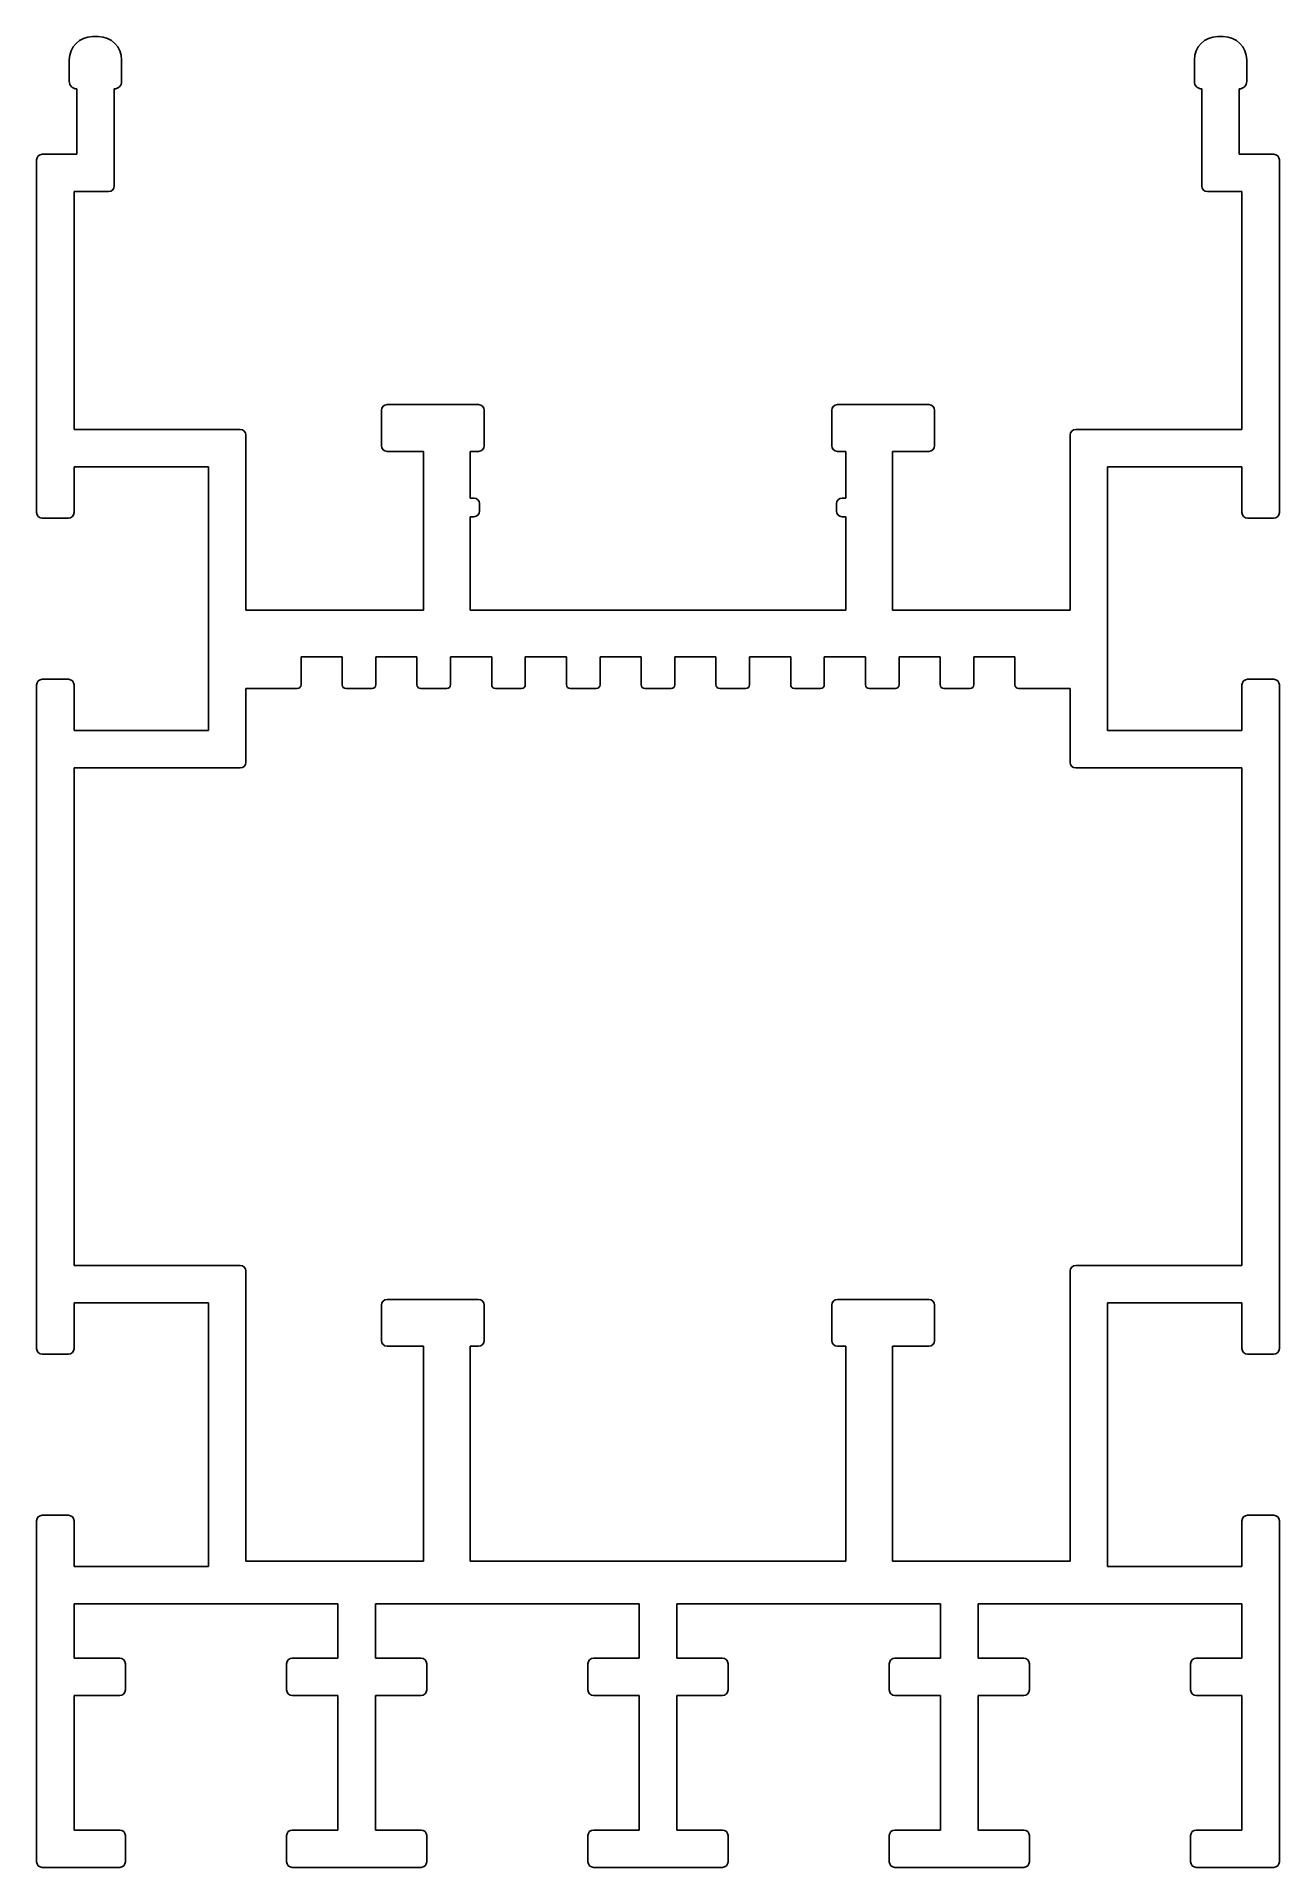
# Model space of a CAD drawing. Extents: x 696.8 to 763.3, y 219.7 to 317.7.
import ezdxf

# ---------------------------------------------------------------- set-up
doc = ezdxf.new("R2010")
doc.units = 0
doc.layers.get('0').update_dxf_attribs({"linetype": 'CONTINUOUS'})

msp = doc.modelspace()

# ---------------------------------------------------------------- linework, layer by layer
for p, q in [((699.813, 317.694, 20.079), (700.113, 317.694, 20.079)), ((760.313, 317.694, 20.079), (760.013, 317.694, 20.079)), ((698.563, 315.294, 20.079), (698.563, 316.444, 20.079)), ((701.363, 316.444, 20.079), (701.363, 315.294, 20.079)), ((758.763, 316.444, 20.079), (758.763, 315.294, 20.079)), ((761.563, 315.294, 20.079), (761.563, 316.444, 20.079)), ((698.963, 311.394, 20.079), (698.963, 314.894, 20.079)), ((700.963, 314.894, 20.079), (700.963, 309.694, 20.079)), ((759.163, 314.894, 20.079), (759.163, 309.694, 20.079)), ((761.163, 311.394, 20.079), (761.163, 314.894, 20.079)), ((696.813, 292.219, 20.079), (696.813, 311.094, 20.079)), ((697.113, 311.394, 20.079), (698.963, 311.394, 20.079)), ((763.013, 311.394, 20.079), (761.163, 311.394, 20.079)), ((763.313, 292.219, 20.079), (763.313, 311.094, 20.079)), ((700.663, 309.394, 20.079), (698.813, 309.394, 20.079)), ((698.813, 309.394, 20.079), (698.813, 296.669, 20.079)), ((759.463, 309.394, 20.079), (761.313, 309.394, 20.079)), ((761.313, 309.394, 20.079), (761.313, 296.669, 20.079)), ((715.563, 297.994, 20.079), (720.463, 297.994, 20.079)), ((744.563, 297.994, 20.079), (739.663, 297.994, 20.079)), ((715.263, 295.794, 20.079), (715.263, 297.694, 20.079)), ((720.763, 297.694, 20.079), (720.763, 295.794, 20.079)), ((739.363, 297.694, 20.079), (739.363, 295.794, 20.079)), ((744.863, 295.794, 20.079), (744.863, 297.694, 20.079)), ((698.813, 296.669, 20.079), (707.713, 296.669, 20.079)), ((708.013, 296.369, 20.079), (708.013, 286.994, 20.079)), ((752.113, 296.369, 20.079), (752.113, 286.994, 20.079)), ((761.313, 296.669, 20.079), (752.413, 296.669, 20.079)), ((717.513, 295.494, 20.079), (715.563, 295.494, 20.079)), ((717.513, 286.994, 20.079), (717.513, 295.494, 20.079)), ((720.463, 295.494, 20.079), (720.013, 295.494, 20.079)), ((720.013, 295.494, 20.079), (720.013, 292.994, 20.079)), ((739.663, 295.494, 20.079), (740.113, 295.494, 20.079)), ((740.113, 295.494, 20.079), (740.113, 292.994, 20.079)), ((742.613, 295.494, 20.079), (744.563, 295.494, 20.079)), ((742.613, 286.994, 20.079), (742.613, 295.494, 20.079)), ((706.013, 294.669, 20.079), (698.813, 294.669, 20.079)), ((698.813, 294.669, 20.079), (698.813, 292.219, 20.079)), ((706.013, 280.544, 20.079), (706.013, 294.669, 20.079)), ((754.113, 294.669, 20.079), (761.313, 294.669, 20.079)), ((754.113, 280.544, 20.079), (754.113, 294.669, 20.079)), ((761.313, 294.669, 20.079), (761.313, 292.219, 20.079)), ((720.013, 292.994, 20.079), (720.213, 292.994, 20.079)), ((720.513, 292.694, 20.079), (720.513, 292.294, 20.079)), ((739.613, 292.694, 20.079), (739.613, 292.294, 20.079)), ((740.113, 292.994, 20.079), (739.913, 292.994, 20.079)), ((698.513, 291.919, 20.079), (697.113, 291.919, 20.079)), ((720.213, 291.994, 20.079), (720.013, 291.994, 20.079)), ((720.013, 291.994, 20.079), (720.013, 286.994, 20.079)), ((739.913, 291.994, 20.079), (740.113, 291.994, 20.079)), ((740.113, 291.994, 20.079), (740.113, 286.994, 20.079)), ((761.613, 291.919, 20.079), (763.013, 291.919, 20.079)), ((708.013, 286.994, 20.079), (717.513, 286.994, 20.079)), ((720.013, 286.994, 20.079), (740.113, 286.994, 20.079)), ((752.113, 286.994, 20.079), (742.613, 286.994, 20.079)), ((713.163, 284.494, 20.079), (710.963, 284.494, 20.079)), ((710.963, 284.494, 20.079), (710.963, 282.994, 20.079)), ((713.163, 282.994, 20.079), (713.163, 284.494, 20.079)), ((717.163, 284.494, 20.079), (714.963, 284.494, 20.079)), ((714.963, 284.494, 20.079), (714.963, 282.994, 20.079)), ((717.163, 282.994, 20.079), (717.163, 284.494, 20.079)), ((721.163, 284.494, 20.079), (718.963, 284.494, 20.079)), ((718.963, 284.494, 20.079), (718.963, 282.994, 20.079)), ((721.163, 282.994, 20.079), (721.163, 284.494, 20.079)), ((725.163, 284.494, 20.079), (722.963, 284.494, 20.079)), ((722.963, 284.494, 20.079), (722.963, 282.994, 20.079)), ((725.163, 282.994, 20.079), (725.163, 284.494, 20.079)), ((729.163, 284.494, 20.079), (726.963, 284.494, 20.079)), ((726.963, 284.494, 20.079), (726.963, 282.994, 20.079)), ((729.163, 282.994, 20.079), (729.163, 284.494, 20.079)), ((730.963, 284.494, 20.079), (733.163, 284.494, 20.079)), ((730.963, 282.994, 20.079), (730.963, 284.494, 20.079)), ((733.163, 284.494, 20.079), (733.163, 282.994, 20.079)), ((734.963, 284.494, 20.079), (737.163, 284.494, 20.079)), ((734.963, 282.994, 20.079), (734.963, 284.494, 20.079)), ((737.163, 284.494, 20.079), (737.163, 282.994, 20.079)), ((738.963, 282.994, 20.079), (738.963, 284.494, 20.079)), ((738.963, 284.494, 20.079), (741.163, 284.494, 20.079)), ((741.163, 284.494, 20.079), (741.163, 282.994, 20.079)), ((742.963, 282.994, 20.079), (742.963, 284.494, 20.079)), ((742.963, 284.494, 20.079), (745.163, 284.494, 20.079)), ((745.163, 284.494, 20.079), (745.163, 282.994, 20.079)), ((746.963, 282.994, 20.079), (746.963, 284.494, 20.079)), ((746.963, 284.494, 20.079), (749.163, 284.494, 20.079)), ((749.163, 284.494, 20.079), (749.163, 282.994, 20.079)), ((697.113, 283.294, 20.079), (698.513, 283.294, 20.079)), ((763.013, 283.294, 20.079), (761.613, 283.294, 20.079)), ((696.813, 247.469, 20.079), (696.813, 282.994, 20.079)), ((698.813, 282.994, 20.079), (698.813, 280.544, 20.079)), ((710.763, 282.794, 20.079), (708.013, 282.794, 20.079)), ((708.013, 282.794, 20.079), (708.013, 278.844, 20.079)), ((714.763, 282.794, 20.079), (713.363, 282.794, 20.079)), ((718.763, 282.794, 20.079), (717.363, 282.794, 20.079)), ((722.763, 282.794, 20.079), (721.363, 282.794, 20.079)), ((726.763, 282.794, 20.079), (725.363, 282.794, 20.079)), ((729.363, 282.794, 20.079), (730.763, 282.794, 20.079)), ((733.363, 282.794, 20.079), (734.763, 282.794, 20.079)), ((737.363, 282.794, 20.079), (738.763, 282.794, 20.079)), ((741.363, 282.794, 20.079), (742.763, 282.794, 20.079)), ((745.363, 282.794, 20.079), (746.763, 282.794, 20.079)), ((749.363, 282.794, 20.079), (752.113, 282.794, 20.079)), ((752.113, 282.794, 20.079), (752.113, 278.844, 20.079)), ((761.313, 282.994, 20.079), (761.313, 280.544, 20.079)), ((763.313, 247.469, 20.079), (763.313, 282.994, 20.079)), ((698.813, 280.544, 20.079), (706.013, 280.544, 20.079)), ((761.313, 280.544, 20.079), (754.113, 280.544, 20.079)), ((707.713, 278.544, 20.079), (698.813, 278.544, 20.079)), ((698.813, 278.544, 20.079), (698.813, 251.919, 20.079)), ((752.413, 278.544, 20.079), (761.313, 278.544, 20.079)), ((761.313, 278.544, 20.079), (761.313, 251.919, 20.079)), ((698.813, 251.919, 20.079), (707.713, 251.919, 20.079)), ((761.313, 251.919, 20.079), (752.413, 251.919, 20.079)), ((708.013, 251.619, 20.079), (708.013, 236.094, 20.079)), ((752.113, 251.619, 20.079), (752.113, 236.094, 20.079)), ((698.813, 249.919, 20.079), (698.813, 247.469, 20.079)), ((706.013, 249.919, 20.079), (698.813, 249.919, 20.079)), ((706.013, 235.794, 20.079), (706.013, 249.919, 20.079)), ((715.563, 250.094, 20.079), (720.463, 250.094, 20.079)), ((744.563, 250.094, 20.079), (739.663, 250.094, 20.079)), ((754.113, 249.919, 20.079), (761.313, 249.919, 20.079)), ((754.113, 235.794, 20.079), (754.113, 249.919, 20.079)), ((761.313, 249.919, 20.079), (761.313, 247.469, 20.079)), ((715.263, 247.894, 20.079), (715.263, 249.794, 20.079)), ((720.763, 249.794, 20.079), (720.763, 247.894, 20.079)), ((739.363, 249.794, 20.079), (739.363, 247.894, 20.079)), ((744.863, 247.894, 20.079), (744.863, 249.794, 20.079)), ((698.513, 247.169, 20.079), (697.113, 247.169, 20.079)), ((717.513, 247.594, 20.079), (715.563, 247.594, 20.079)), ((717.513, 236.094, 20.079), (717.513, 247.594, 20.079)), ((720.013, 247.594, 20.079), (720.013, 236.094, 20.079)), ((720.463, 247.594, 20.079), (720.013, 247.594, 20.079)), ((739.663, 247.594, 20.079), (740.113, 247.594, 20.079)), ((740.113, 247.594, 20.079), (740.113, 236.094, 20.079)), ((742.613, 236.094, 20.079), (742.613, 247.594, 20.079)), ((742.613, 247.594, 20.079), (744.563, 247.594, 20.079)), ((761.613, 247.169, 20.079), (763.013, 247.169, 20.079)), ((696.813, 219.994, 20.079), (696.813, 238.244, 20.079)), ((697.113, 238.544, 20.079), (698.513, 238.544, 20.079)), ((698.813, 238.244, 20.079), (698.813, 235.794, 20.079)), ((761.313, 238.244, 20.079), (761.313, 235.794, 20.079)), ((763.013, 238.544, 20.079), (761.613, 238.544, 20.079)), ((763.313, 219.994, 20.079), (763.313, 238.244, 20.079)), ((698.813, 235.794, 20.079), (706.013, 235.794, 20.079)), ((708.013, 236.094, 20.079), (717.513, 236.094, 20.079)), ((720.013, 236.094, 20.079), (740.113, 236.094, 20.079)), ((752.113, 236.094, 20.079), (742.613, 236.094, 20.079)), ((761.313, 235.794, 20.079), (754.113, 235.794, 20.079)), ((698.813, 233.794, 20.079), (698.813, 230.894, 20.079)), ((712.938, 233.794, 20.079), (698.813, 233.794, 20.079)), ((712.938, 230.894, 20.079), (712.938, 233.794, 20.079)), ((714.938, 233.794, 20.079), (714.938, 230.894, 20.079)), ((729.063, 233.794, 20.079), (714.938, 233.794, 20.079)), ((729.063, 230.894, 20.079), (729.063, 233.794, 20.079)), ((731.063, 230.894, 20.079), (731.063, 233.794, 20.079)), ((731.063, 233.794, 20.079), (745.188, 233.794, 20.079)), ((745.188, 233.794, 20.079), (745.188, 230.894, 20.079)), ((747.188, 230.894, 20.079), (747.188, 233.794, 20.079)), ((747.188, 233.794, 20.079), (761.313, 233.794, 20.079)), ((761.313, 233.794, 20.079), (761.313, 230.894, 20.079)), ((698.813, 230.894, 20.079), (701.263, 230.894, 20.079)), ((701.563, 230.594, 20.079), (701.563, 229.194, 20.079)), ((710.188, 229.194, 20.079), (710.188, 230.594, 20.079)), ((710.488, 230.894, 20.079), (712.938, 230.894, 20.079)), ((714.938, 230.894, 20.079), (717.388, 230.894, 20.079)), ((717.688, 230.594, 20.079), (717.688, 229.194, 20.079)), ((726.313, 229.194, 20.079), (726.313, 230.594, 20.079)), ((726.613, 230.894, 20.079), (729.063, 230.894, 20.079)), ((733.513, 230.894, 20.079), (731.063, 230.894, 20.079)), ((733.813, 229.194, 20.079), (733.813, 230.594, 20.079)), ((742.438, 230.594, 20.079), (742.438, 229.194, 20.079)), ((745.188, 230.894, 20.079), (742.738, 230.894, 20.079)), ((749.638, 230.894, 20.079), (747.188, 230.894, 20.079)), ((749.938, 229.194, 20.079), (749.938, 230.594, 20.079)), ((758.563, 230.594, 20.079), (758.563, 229.194, 20.079)), ((761.313, 230.894, 20.079), (758.863, 230.894, 20.079)), ((698.813, 228.894, 20.079), (698.813, 221.694, 20.079)), ((701.263, 228.894, 20.079), (698.813, 228.894, 20.079)), ((712.938, 228.894, 20.079), (710.488, 228.894, 20.079)), ((712.938, 221.694, 20.079), (712.938, 228.894, 20.079)), ((714.938, 228.894, 20.079), (714.938, 221.694, 20.079)), ((717.388, 228.894, 20.079), (714.938, 228.894, 20.079)), ((729.063, 228.894, 20.079), (726.613, 228.894, 20.079)), ((729.063, 221.694, 20.079), (729.063, 228.894, 20.079)), ((731.063, 221.694, 20.079), (731.063, 228.894, 20.079)), ((731.063, 228.894, 20.079), (733.513, 228.894, 20.079)), ((742.738, 228.894, 20.079), (745.188, 228.894, 20.079)), ((745.188, 228.894, 20.079), (745.188, 221.694, 20.079)), ((747.188, 221.694, 20.079), (747.188, 228.894, 20.079)), ((747.188, 228.894, 20.079), (749.638, 228.894, 20.079)), ((758.863, 228.894, 20.079), (761.313, 228.894, 20.079)), ((761.313, 228.894, 20.079), (761.313, 221.694, 20.079)), ((698.813, 221.694, 20.079), (701.263, 221.694, 20.079)), ((710.488, 221.694, 20.079), (712.938, 221.694, 20.079)), ((714.938, 221.694, 20.079), (717.388, 221.694, 20.079)), ((726.613, 221.694, 20.079), (729.063, 221.694, 20.079)), ((733.513, 221.694, 20.079), (731.063, 221.694, 20.079)), ((745.188, 221.694, 20.079), (742.738, 221.694, 20.079)), ((749.638, 221.694, 20.079), (747.188, 221.694, 20.079)), ((761.313, 221.694, 20.079), (758.863, 221.694, 20.079)), ((701.563, 221.394, 20.079), (701.563, 219.994, 20.079)), ((710.188, 219.994, 20.079), (710.188, 221.394, 20.079)), ((717.688, 221.394, 20.079), (717.688, 219.994, 20.079)), ((726.313, 219.994, 20.079), (726.313, 221.394, 20.079)), ((733.813, 219.994, 20.079), (733.813, 221.394, 20.079)), ((742.438, 221.394, 20.079), (742.438, 219.994, 20.079)), ((749.938, 219.994, 20.079), (749.938, 221.394, 20.079)), ((758.563, 221.394, 20.079), (758.563, 219.994, 20.079)), ((701.263, 219.694, 20.079), (697.113, 219.694, 20.079)), ((717.388, 219.694, 20.079), (710.488, 219.694, 20.079)), ((733.513, 219.694, 20.079), (726.613, 219.694, 20.079)), ((742.738, 219.694, 20.079), (749.638, 219.694, 20.079)), ((758.863, 219.694, 20.079), (763.013, 219.694, 20.079))]:
    msp.add_line(p, q)
for centre, radius, start, end in [((699.813, 316.444, 20.079), 1.25, 90, 180), ((700.113, 316.444, 20.079), 1.25, 0, 90), ((760.013, 316.444, 20.079), 1.25, 90, 180), ((760.313, 316.444, 20.079), 1.25, 0, 90), ((698.963, 315.294, 20.079), 0.4, 180, 270), ((700.963, 315.294, 20.079), 0.4, 270, 0), ((759.163, 315.294, 20.079), 0.4, 180, 270), ((761.163, 315.294, 20.079), 0.4, 270, 0), ((697.113, 311.094, 20.079), 0.3, 90, 180), ((763.013, 311.094, 20.079), 0.3, 0, 90), ((700.663, 309.694, 20.079), 0.3, 270, 0), ((759.463, 309.694, 20.079), 0.3, 180, 270), ((715.563, 297.694, 20.079), 0.3, 90, 180), ((720.463, 297.694, 20.079), 0.3, 0, 90), ((739.663, 297.694, 20.079), 0.3, 90, 180), ((744.563, 297.694, 20.079), 0.3, 0, 90), ((707.713, 296.369, 20.079), 0.3, 0, 90), ((752.413, 296.369, 20.079), 0.3, 90, 180), ((715.563, 295.794, 20.079), 0.3, 180, 270), ((720.463, 295.794, 20.079), 0.3, 270, 0), ((739.663, 295.794, 20.079), 0.3, 180, 270), ((744.563, 295.794, 20.079), 0.3, 270, 0), ((697.113, 292.219, 20.079), 0.3, 180, 270), ((698.513, 292.219, 20.079), 0.3, 270, 0), ((720.213, 292.694, 20.079), 0.3, 0, 90), ((720.213, 292.294, 20.079), 0.3, 270, 0), ((739.913, 292.694, 20.079), 0.3, 90, 180), ((739.913, 292.294, 20.079), 0.3, 180, 270), ((761.613, 292.219, 20.079), 0.3, 180, 270), ((763.013, 292.219, 20.079), 0.3, 270, 0), ((697.113, 282.994, 20.079), 0.3, 90, 180), ((698.513, 282.994, 20.079), 0.3, 0, 90), ((761.613, 282.994, 20.079), 0.3, 90, 180), ((763.013, 282.994, 20.079), 0.3, 0, 90), ((710.763, 282.994, 20.079), 0.2, 270, 0), ((713.363, 282.994, 20.079), 0.2, 180, 270), ((714.763, 282.994, 20.079), 0.2, 270, 0), ((717.363, 282.994, 20.079), 0.2, 180, 270), ((718.763, 282.994, 20.079), 0.2, 270, 0), ((721.363, 282.994, 20.079), 0.2, 180, 270), ((722.763, 282.994, 20.079), 0.2, 270, 0), ((725.363, 282.994, 20.079), 0.2, 180, 270), ((726.763, 282.994, 20.079), 0.2, 270, 0), ((729.363, 282.994, 20.079), 0.2, 180, 270), ((730.763, 282.994, 20.079), 0.2, 270, 360), ((733.363, 282.994, 20.079), 0.2, 180, 270), ((734.763, 282.994, 20.079), 0.2, 270, 360), ((737.363, 282.994, 20.079), 0.2, 180, 270), ((738.763, 282.994, 20.079), 0.2, 270, 360), ((741.363, 282.994, 20.079), 0.2, 180, 270), ((742.763, 282.994, 20.079), 0.2, 270, 360), ((745.363, 282.994, 20.079), 0.2, 180, 270), ((746.763, 282.994, 20.079), 0.2, 270, 360), ((749.363, 282.994, 20.079), 0.2, 180, 270), ((707.713, 278.844, 20.079), 0.3, 270, 0), ((752.413, 278.844, 20.079), 0.3, 180, 270), ((707.713, 251.619, 20.079), 0.3, 0, 90), ((752.413, 251.619, 20.079), 0.3, 90, 180), ((715.563, 249.794, 20.079), 0.3, 90, 180), ((720.463, 249.794, 20.079), 0.3, 360, 90), ((739.663, 249.794, 20.079), 0.3, 90, 180), ((744.563, 249.794, 20.079), 0.3, 360, 90), ((697.113, 247.469, 20.079), 0.3, 180, 270), ((698.513, 247.469, 20.079), 0.3, 270, 0), ((715.563, 247.894, 20.079), 0.3, 180, 270), ((720.463, 247.894, 20.079), 0.3, 270, 0), ((739.663, 247.894, 20.079), 0.3, 180, 270), ((744.563, 247.894, 20.079), 0.3, 270, 0), ((761.613, 247.469, 20.079), 0.3, 180, 270), ((763.013, 247.469, 20.079), 0.3, 270, 0), ((697.113, 238.244, 20.079), 0.3, 90, 180), ((698.513, 238.244, 20.079), 0.3, 0, 90), ((761.613, 238.244, 20.079), 0.3, 90, 180), ((763.013, 238.244, 20.079), 0.3, 0, 90), ((701.263, 230.594, 20.079), 0.3, 0, 90), ((710.488, 230.594, 20.079), 0.3, 90, 180), ((717.388, 230.594, 20.079), 0.3, 360, 90), ((726.613, 230.594, 20.079), 0.3, 90, 180), ((733.513, 230.594, 20.079), 0.3, 360, 90), ((742.738, 230.594, 20.079), 0.3, 90, 180), ((749.638, 230.594, 20.079), 0.3, 360, 90), ((758.863, 230.594, 20.079), 0.3, 90, 180), ((701.263, 229.194, 20.079), 0.3, 270, 0), ((710.488, 229.194, 20.079), 0.3, 180, 270), ((717.388, 229.194, 20.079), 0.3, 270, 0), ((726.613, 229.194, 20.079), 0.3, 180, 270), ((733.513, 229.194, 20.079), 0.3, 270, 0), ((742.738, 229.194, 20.079), 0.3, 180, 270), ((749.638, 229.194, 20.079), 0.3, 270, 0), ((758.863, 229.194, 20.079), 0.3, 180, 270), ((701.263, 221.394, 20.079), 0.3, 0, 90), ((710.488, 221.394, 20.079), 0.3, 90, 180), ((717.388, 221.394, 20.079), 0.3, 0, 90), ((726.613, 221.394, 20.079), 0.3, 90, 180), ((733.513, 221.394, 20.079), 0.3, 0, 90), ((742.738, 221.394, 20.079), 0.3, 90, 180), ((749.638, 221.394, 20.079), 0.3, 0, 90), ((758.863, 221.394, 20.079), 0.3, 90, 180), ((697.113, 219.994, 20.079), 0.3, 180, 270), ((701.263, 219.994, 20.079), 0.3, 270, 0), ((710.488, 219.994, 20.079), 0.3, 180, 270), ((717.388, 219.994, 20.079), 0.3, 270, 0), ((726.613, 219.994, 20.079), 0.3, 180, 270), ((733.513, 219.994, 20.079), 0.3, 270, 0), ((742.738, 219.994, 20.079), 0.3, 180, 270), ((749.638, 219.994, 20.079), 0.3, 270, 0), ((758.863, 219.994, 20.079), 0.3, 180, 270), ((763.013, 219.994, 20.079), 0.3, 270, 0)]:
    msp.add_arc(centre, radius, start, end)

doc.saveas('drawing.dxf')
